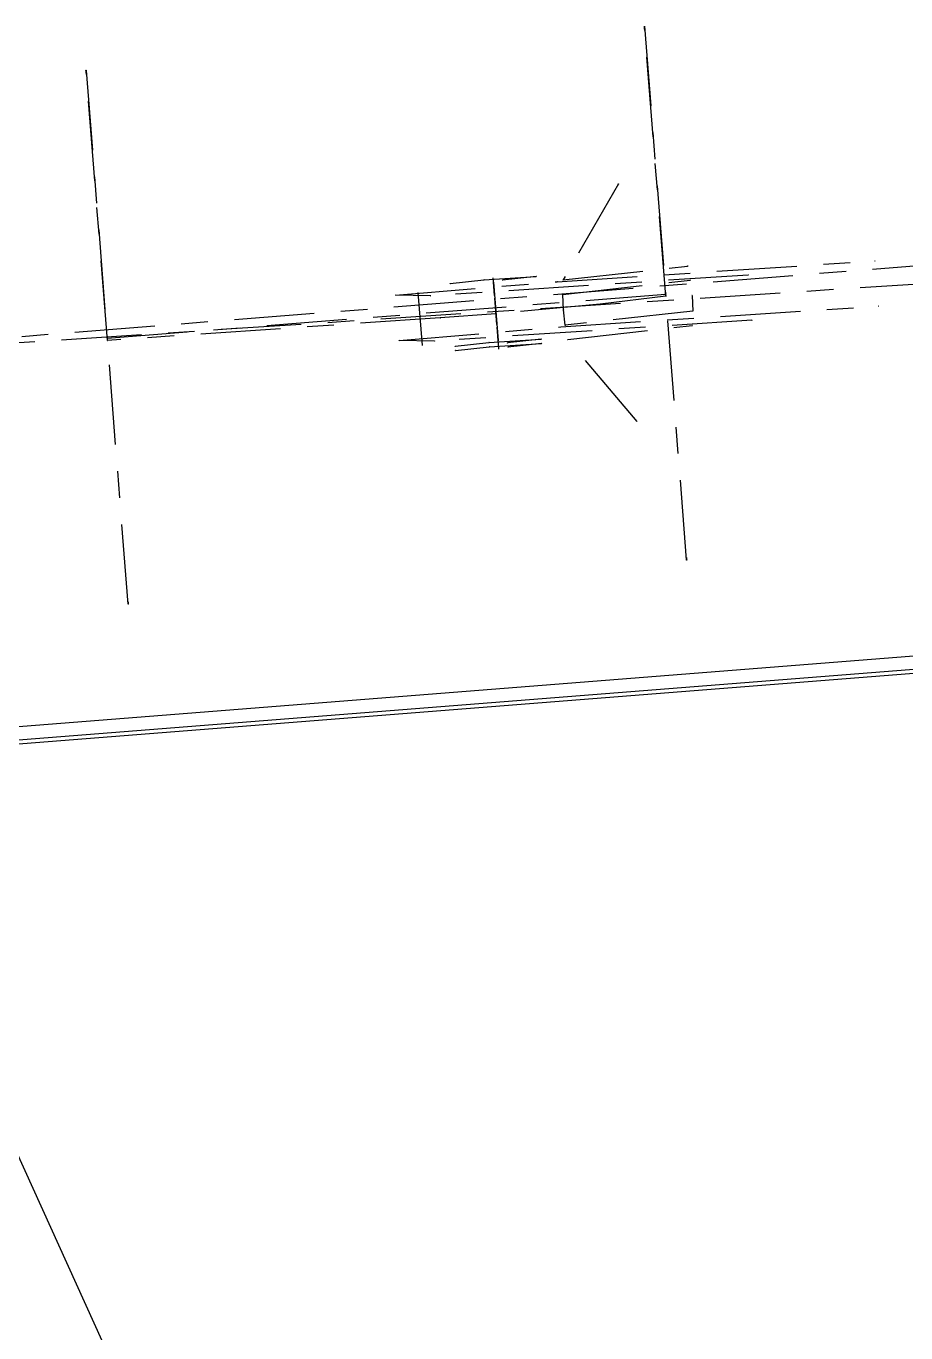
# Model space of a CAD drawing. Header units: millimetres. Extents: x 2368 to 8313, y 7493 to 11698.
# Drawn here: x 4741.22 to 4774.2, y 11413.73 to 11462.74 of the extents above; entities that cross this region are included whole.
import ezdxf

# ---------------------------------------------------------------- set-up
doc = ezdxf.new("R2010")
doc.units = ezdxf.units.MM
for name, pattern in [('XKITLINE00', [0]), ('XKITLINE02', [4, 2, -2]), ('XKITLINE03', [6, 3, -1, 1, -1])]:
    doc.linetypes.add(name, pattern=pattern)

msp = doc.modelspace()

# ---------------------------------------------------------------- linework, layer by layer
at = {"color": 8, "linetype": 'XKITLINE03'}
for p, q in [((4764.4109, 11462.6499), (4764.4042, 11462.7339)), ((4764.4042, 11462.7339), (4765.1983, 11452.6888)), ((4765.2049, 11452.6049), (4764.4109, 11462.6499)), ((4743.4762, 11460.995), (4743.4695, 11461.079)), ((4743.4695, 11461.079), (4744.2636, 11451.034)), ((4744.2702, 11450.95), (4743.4762, 11460.995)), ((4724.5881, 11449.8009), (4888.5882, 11460.5251)), ((4509.7789, 11432.8204), (4842.7402, 11459.1408)), ((4509.779, 11432.8204), (4842.7403, 11459.1408)), ((4763.4251, 11456.8187), (4761.3564, 11453.2186)), ((4761.1345, 11453.1528), (4773.0423, 11453.9315)), ((4761.3564, 11453.2186), (4766.0216, 11453.741)), ((4755.0729, 11452.6459), (4761.1345, 11453.1528)), ((4768.2987, 11453.4003), (4756.3908, 11452.6216)), ((4757.1248, 11453.0813), (4758.3862, 11453.2226)), ((4758.3862, 11453.2226), (4760.3485, 11453.3509)), ((4758.743, 11453.1364), (4758.9163, 11450.9437)), ((4760.3485, 11453.3509), (4759.0871, 11453.2096)), ((4761.3425, 11452.6741), (4766.1207, 11453.2092)), ((4744.2635, 11451.0344), (4765.1982, 11452.6893)), ((4756.3908, 11452.6216), (4755.0729, 11452.6459)), ((4761.3677, 11452.0937), (4761.3425, 11452.6741)), ((4765.2049, 11452.6053), (4762.7463, 11452.3077)), ((4765.1982, 11452.6893), (4765.2049, 11452.6053)), ((4765.9866, 11442.7166), (4765.2049, 11452.6049)), ((4766.1868, 11452.6334), (4766.212, 11452.053)), ((4762.7463, 11452.3077), (4758.837, 11451.9477)), ((4761.2684, 11451.4585), (4773.1763, 11452.2371)), ((4761.4339, 11451.518), (4761.3677, 11452.0937)), ((4766.212, 11452.053), (4761.4339, 11451.518)), ((4756.748, 11451.7937), (4744.2702, 11450.9504)), ((4768.4326, 11451.7059), (4756.5248, 11450.9273)), ((4758.837, 11451.9477), (4756.748, 11451.7937)), ((4761.5328, 11450.9861), (4766.1981, 11451.5085)), ((4755.2068, 11450.9516), (4761.2684, 11451.4585)), ((4745.0519, 11441.0617), (4744.2702, 11450.95)), ((4756.5248, 11450.9273), (4755.2068, 11450.9516)), ((4757.3108, 11450.7292), (4758.5721, 11450.8704)), ((4757.3234, 11450.5697), (4758.5848, 11450.711)), ((4758.5721, 11450.8704), (4760.5344, 11450.9988)), ((4758.5848, 11450.711), (4760.547, 11450.8393)), ((4760.5344, 11450.9988), (4759.2731, 11450.8575)), ((4760.547, 11450.8393), (4759.2857, 11450.698)), ((4764.1294, 11447.9085), (4761.5328, 11450.9861)), ((4765.9799, 11442.8005), (4765.9866, 11442.7166)), ((4745.0452, 11441.1457), (4745.0519, 11441.0617))]:
    msp.add_line(p, q, dxfattribs=at)
at = {"color": 3, "linetype": 'XKITLINE02'}
for p, q in [((4758.743, 11453.1364), (4758.7304, 11453.2958)), ((4758.7824, 11452.638), (4758.743, 11453.1364)), ((4756.0819, 11450.7584), (4755.9086, 11452.951)), ((4758.869, 11451.5417), (4758.7902, 11452.5384)), ((4758.9163, 11450.9437), (4758.8769, 11451.442)), ((4758.9289, 11450.7842), (4758.9163, 11450.9437)), ((4758.9415, 11450.6248), (4758.9289, 11450.7842))]:
    msp.add_line(p, q, dxfattribs=at)
at = {"color": 8, "linetype": 'XKITLINE00'}
for p, q in [((4843.1811, 11444.5435), (4511.6372, 11418.3351)), ((4843.1963, 11444.0383), (4511.7016, 11417.8337)), ((4843.2008, 11443.8897), (4575.4548, 11422.7245)), ((4737.1534, 11428.6803), (4802.9541, 11283.4541))]:
    msp.add_line(p, q, dxfattribs=at)
for centre in [(4764.4042, 11462.7339), (4764.4042, 11462.7339), (4764.4109, 11462.6499), (4764.4109, 11462.6499), (4743.4695, 11461.079), (4743.4695, 11461.079), (4743.4762, 11460.995), (4743.4762, 11460.995), (4763.4251, 11456.8187), (4766.0216, 11453.741), (4773.0423, 11453.9315), (4757.1248, 11453.0813), (4758.3862, 11453.2226), (4758.3862, 11453.2226), (4758.743, 11453.1364), (4759.0871, 11453.2096), (4760.3485, 11453.3509), (4760.3485, 11453.3509), (4761.1345, 11453.1528), (4761.1345, 11453.1528), (4761.3564, 11453.2186), (4761.3564, 11453.2186), (4766.1207, 11453.2092), (4768.2987, 11453.4003), (4755.0729, 11452.6459), (4755.0729, 11452.6459), (4756.3908, 11452.6216), (4756.3908, 11452.6216), (4761.3425, 11452.6741), (4761.3425, 11452.6741), (4765.1982, 11452.6893), (4765.1982, 11452.6893), (4765.1983, 11452.6888), (4765.2049, 11452.6053), (4765.2049, 11452.6053), (4765.2049, 11452.6049), (4765.2049, 11452.6049), (4766.1868, 11452.6334), (4761.3677, 11452.0937), (4761.3677, 11452.0937), (4762.7463, 11452.3077), (4762.7463, 11452.3077), (4766.212, 11452.053), (4766.212, 11452.053), (4773.1763, 11452.2371), (4756.748, 11451.7937), (4756.748, 11451.7937), (4758.837, 11451.9477), (4758.837, 11451.9477), (4761.4339, 11451.518), (4761.4339, 11451.518), (4766.1981, 11451.5085), (4768.4326, 11451.7059), (4744.2635, 11451.0344), (4744.2636, 11451.034), (4761.2684, 11451.4585), (4761.2684, 11451.4585), (4744.2702, 11450.9504), (4744.2702, 11450.95), (4744.2702, 11450.95), (4755.2068, 11450.9516), (4755.2068, 11450.9516), (4756.5248, 11450.9273), (4756.5248, 11450.9273), (4757.3108, 11450.7292), (4757.3234, 11450.5697), (4758.5721, 11450.8704), (4758.5721, 11450.8704), (4758.5848, 11450.711), (4758.5848, 11450.711), (4758.9163, 11450.9437), (4759.2731, 11450.8575), (4759.2857, 11450.698), (4760.5344, 11450.9988), (4760.5344, 11450.9988), (4760.547, 11450.8393), (4760.547, 11450.8393), (4761.5328, 11450.9861), (4761.5328, 11450.9861), (4764.1294, 11447.9085), (4765.9799, 11442.8005), (4765.9866, 11442.7166), (4765.9866, 11442.7166), (4745.0452, 11441.1457), (4745.0519, 11441.0617), (4745.0519, 11441.0617)]:
    msp.add_circle(centre, 0.004, dxfattribs=at)

doc.saveas('drawing.dxf')
